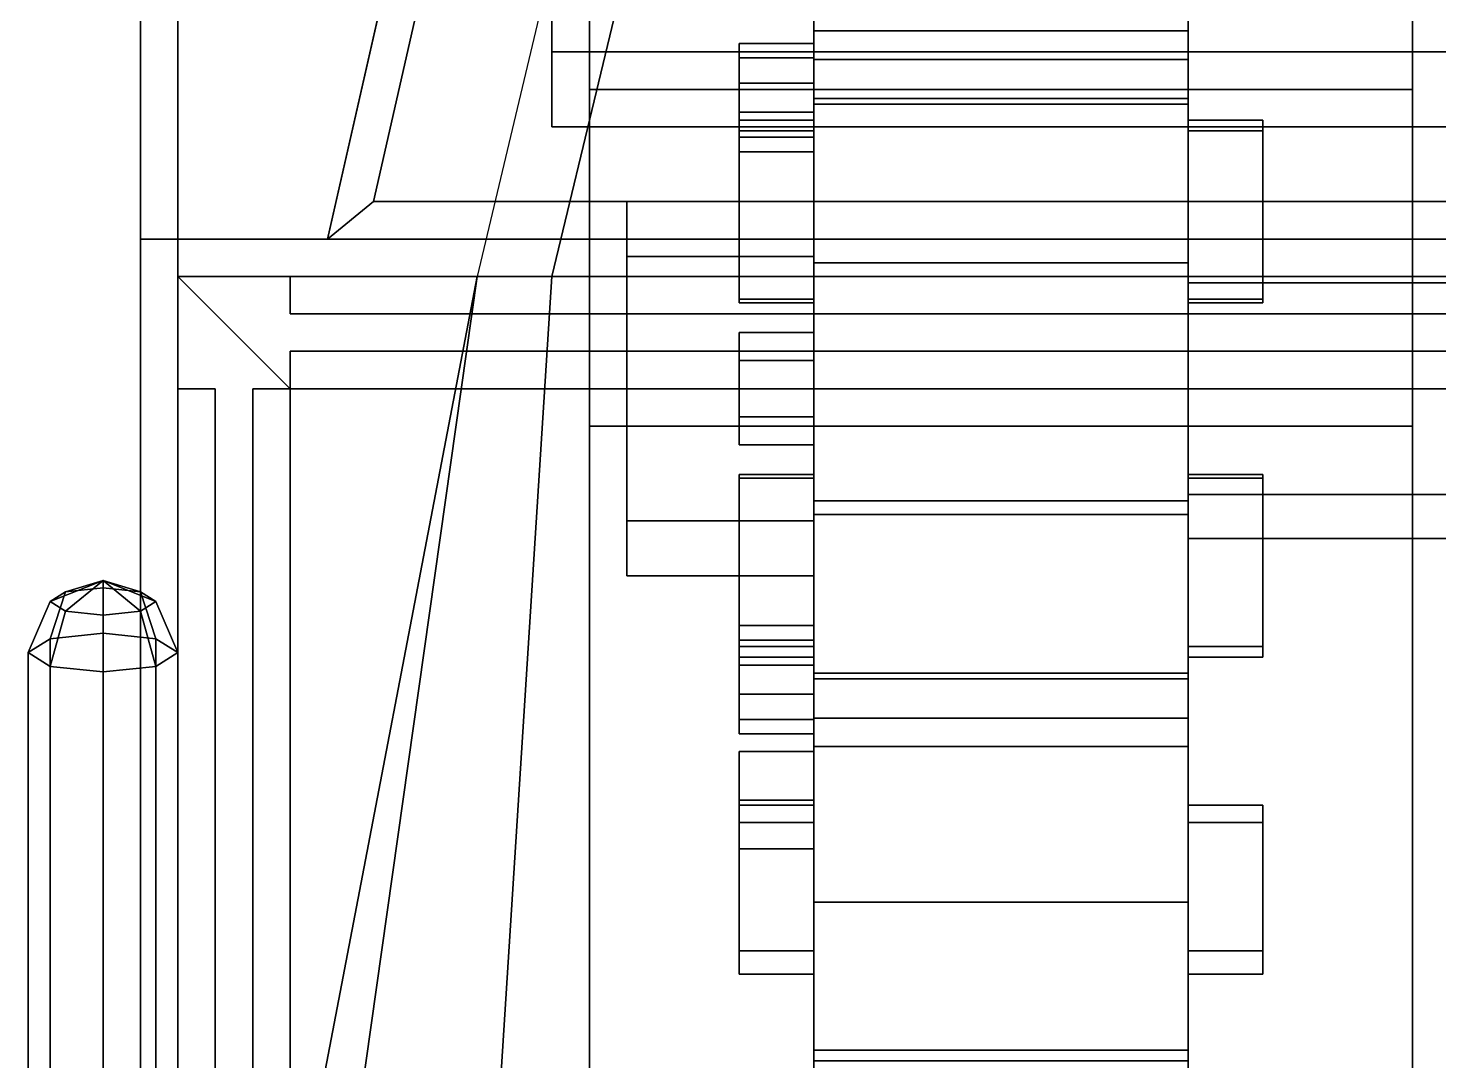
# Model space of a CAD drawing. Header units: millimetres. Extents: x -0.9 to 1, y -2.1 to 9.
# Drawn here: x -0.87 to -0.493, y -0.5796 to -0.3037 of the extents above; entities that cross this region are included whole.
import ezdxf

# ---------------------------------------------------------------- set-up
doc = ezdxf.new("R2010")
doc.units = ezdxf.units.MM
for name, color, linetype in [('cargo_platform', 3, 'Continuous'), ('fenders', 6, 'Continuous'), ('frame', 5, 'Continuous'), ('tent', 4, 'Continuous'), ('tracks', 3, 'Continuous'), ('wheels', 2, 'Continuous')]:
    doc.layers.add(name, color=color, linetype=linetype)

msp = doc.modelspace()

# ---------------------------------------------------------------- linework, layer by layer
for points in [[(-0.74, -0.14, 0.76), (-0.76045, -0.23, 0.79), (-0.79, -0.36, 1.18), (-0.74, -0.14, 1.13)], [(-0.74, -0.14, 1.13), (-0.74, -0.14, 1.13), (-0.79, -0.36, 1.18), (-0.75136, -0.19, 1.18)], [(-0.73, -0.19, 0.8), (-0.73, -0.33, 0.84), (-0.73, -0.24, 0.86), (-0.73, -0.14, 0.8)], [(-0.75136, -0.19, 1.18), (-0.79, -0.36, 1.18), (-0.77773, -0.35, 1.18), (-0.74136, -0.19, 1.18)], [(-0.75045, -0.23, 0.79), (-0.74136, -0.19, 1.18), (-0.77773, -0.35, 1.18), (-0.77773, -0.35, 0.8)], [(-0.76045, -0.23, 0.79), (-0.79, -0.36, 0.8), (-0.79, -0.36, 1.18)], [(-0.75045, -0.23, 0.79), (-0.77773, -0.35, 0.8), (0.77773, -0.35, 0.8), (0.75045, -0.23, 0.79)], [(-0.73, -0.24, 0.86), (-0.73, -0.33, 0.84), (-0.73, -0.33, 1.39), (-0.73, -0.24, 1.37)], [(-0.73, -0.24, 1.37), (-0.73, -0.33, 1.39), (-0.73, -0.31, 1.42), (-0.73, -0.26, 1.42)], [(-0.73, -0.26, 1.42), (-0.73, -0.31, 1.42), (0.73, -0.31, 1.42), (0.73, -0.26, 1.42)], [(-0.73, -0.31, 1.42), (-0.73, -0.33, 1.39), (0.73, -0.33, 1.39), (0.73, -0.31, 1.42)], [(-0.73, -0.33, 1.39), (-0.73, -0.33, 0.84), (0.73, -0.33, 0.84), (0.73, -0.33, 1.39)], [(-0.77773, -0.35, 1.18), (-0.79, -0.36, 1.18), (0.79, -0.36, 1.18), (0.77773, -0.35, 1.18)], [(-0.77773, -0.35, 0.8), (-0.77773, -0.35, 1.18), (0.77773, -0.35, 1.18), (0.77773, -0.35, 0.8)], [(-0.79, -0.36, 0.8), (0.79, -0.36, 0.8), (0.79, -0.36, 1.18), (-0.79, -0.36, 1.18)], [(-0.85, -0.45123, 1.32317), (-0.86414, -0.45689, 1.32165), (-0.86, -0.45948, 1.33131), (-0.85, -0.45123, 1.32317)], [(-0.85, -0.45123, 1.32317), (-0.86, -0.4543, 1.312), (-0.86414, -0.45689, 1.32165), (-0.85, -0.45123, 1.32317)], [(-0.85, -0.45123, 1.32317), (-0.86, -0.45948, 1.33131), (-0.85, -0.46055, 1.33532), (-0.85, -0.45123, 1.32317)], [(-0.85, -0.45123, 1.32317), (-0.85, -0.45323, 1.30799), (-0.86, -0.4543, 1.312), (-0.85, -0.45123, 1.32317)], [(-0.85, -0.45123, 1.32317), (-0.85, -0.46055, 1.33532), (-0.84, -0.45948, 1.33131), (-0.85, -0.45123, 1.32317)], [(-0.85, -0.45123, 1.32317), (-0.84, -0.45948, 1.33131), (-0.83586, -0.45689, 1.32165), (-0.85, -0.45123, 1.32317)], [(-0.85, -0.45123, 1.32317), (-0.83586, -0.45689, 1.32165), (-0.84, -0.4543, 1.312), (-0.85, -0.45123, 1.32317)], [(-0.85, -0.45123, 1.32317), (-0.84, -0.4543, 1.312), (-0.85, -0.45323, 1.30799), (-0.85, -0.45123, 1.32317)], [(-0.86, -0.4543, 1.312), (-0.86414, -0.46689, 1.30433), (-0.87, -0.47055, 1.31799), (-0.86414, -0.45689, 1.32165)], [(-0.85, -0.45323, 1.30799), (-0.85, -0.46537, 1.29868), (-0.86414, -0.46689, 1.30433), (-0.86, -0.4543, 1.312)], [(-0.84, -0.4543, 1.312), (-0.83586, -0.46689, 1.30433), (-0.85, -0.46537, 1.29868), (-0.85, -0.45323, 1.30799)], [(-0.83586, -0.45689, 1.32165), (-0.83, -0.47055, 1.31799), (-0.83586, -0.46689, 1.30433), (-0.84, -0.4543, 1.312)], [(-0.86414, -0.45689, 1.32165), (-0.87, -0.47055, 1.31799), (-0.86414, -0.47421, 1.33165), (-0.86, -0.45948, 1.33131)], [(-0.86, -0.45948, 1.33131), (-0.86414, -0.47421, 1.33165), (-0.85, -0.47572, 1.33731), (-0.85, -0.46055, 1.33532)], [(-0.85, -0.46055, 1.33532), (-0.85, -0.47572, 1.33731), (-0.83586, -0.47421, 1.33165), (-0.84, -0.45948, 1.33131)], [(-0.84, -0.45948, 1.33131), (-0.83586, -0.47421, 1.33165), (-0.83, -0.47055, 1.31799), (-0.83586, -0.45689, 1.32165)], [(-0.87, -0.47055, 1.31799), (-0.86414, -0.46689, 1.30433), (-0.86414, -1.61634, 0.99634), (-0.87, -1.62, 1.01)], [(-0.86414, -0.46689, 1.30433), (-0.85, -0.46537, 1.29868), (-0.85, -1.61482, 0.99068), (-0.86414, -1.61634, 0.99634)], [(-0.85, -0.46537, 1.29868), (-0.83586, -0.46689, 1.30433), (-0.83586, -1.61634, 0.99634), (-0.85, -1.61482, 0.99068)], [(-0.83586, -0.46689, 1.30433), (-0.83, -0.47055, 1.31799), (-0.83, -1.62, 1.01), (-0.83586, -1.61634, 0.99634)], [(-0.86414, -0.47421, 1.33165), (-0.87, -0.47055, 1.31799), (-0.87, -1.62, 1.01), (-0.86414, -1.62366, 1.02366)], [(-0.83, -0.47055, 1.31799), (-0.83586, -0.47421, 1.33165), (-0.83586, -1.62366, 1.02366), (-0.83, -1.62, 1.01)], [(-0.85, -0.47572, 1.33731), (-0.86414, -0.47421, 1.33165), (-0.86414, -1.62366, 1.02366), (-0.85, -1.62518, 1.02932)], [(-0.83586, -0.47421, 1.33165), (-0.85, -0.47572, 1.33731), (-0.85, -1.62518, 1.02932), (-0.83586, -1.62366, 1.02366)]]:
    msp.add_3dface(points)
at = {"layer": 'cargo_platform'}
for points in [[(0.83, -0.37, 1.365), (0.8, -0.37, 1.345), (-0.8, -0.37, 1.345), (-0.83, -0.37, 1.365)], [(-0.8, -0.4, 1.365), (0.8, -0.4, 1.365), (0.83, -0.37, 1.365), (-0.83, -0.37, 1.365)], [(0.8, -0.37, 0.875), (0.83, -0.37, 0.815), (-0.83, -0.37, 0.815), (-0.8, -0.37, 0.875)], [(-0.83, -0.37, 0.815), (-0.83, -1.92, 0.815), (-0.83, -1.89, 0.875), (-0.83, -0.4, 0.875)], [(0.83, -0.37, 0.815), (0.83, -1.92, 0.815), (-0.83, -1.92, 0.815), (-0.83, -0.37, 0.815)], [(-0.8, -0.37, 1.345), (-0.8, -0.37, 0.875), (-0.83, -0.37, 0.815), (-0.83, -0.37, 1.365)], [(-0.83, -0.37, 1.365), (-0.83, -1.92, 1.365), (-0.8, -1.92, 1.365), (-0.8, -0.4, 1.365)], [(-0.83, -0.4, 1.345), (-0.83, -1.89, 1.345), (-0.83, -1.92, 1.365), (-0.83, -0.37, 1.365)], [(-0.83, -0.37, 1.365), (-0.83, -0.37, 0.815), (-0.83, -0.4, 0.875), (-0.83, -0.4, 1.345)], [(0.8, -0.38, 0.875), (0.8, -0.37, 0.875), (-0.8, -0.37, 0.875), (-0.8, -0.38, 0.875)], [(-0.8, -0.38, 1.345), (-0.8, -0.38, 0.875), (-0.8, -0.37, 0.875), (-0.8, -0.37, 1.345)], [(0.8, -0.38, 1.345), (0.8, -0.38, 0.875), (-0.8, -0.38, 0.875), (-0.8, -0.38, 1.345)], [(0.8, -0.4, 0.875), (0.8, -0.39, 0.875), (-0.8, -0.39, 0.875), (-0.8, -0.4, 0.875)], [(-0.8, -0.39, 0.875), (0.8, -0.39, 0.875), (0.8, -0.39, 1.345), (-0.8, -0.39, 1.345)], [(-0.8, -0.4, 1.345), (-0.8, -0.4, 0.875), (-0.8, -0.39, 0.875), (-0.8, -0.39, 1.345)], [(-0.83, -0.9, 0.875), (-0.82, -0.9, 0.875), (-0.82, -0.4, 0.875), (-0.83, -0.4, 0.875)], [(-0.83, -0.4, 1.345), (-0.83, -0.4, 0.875), (-0.82, -0.4, 0.875), (-0.82, -0.4, 1.345)], [(-0.82, -0.4, 0.875), (-0.82, -0.9, 0.875), (-0.82, -0.9, 1.345), (-0.82, -0.4, 1.345)], [(-0.81, -0.9, 0.875), (-0.8, -0.9, 0.875), (-0.8, -0.4, 0.875), (-0.81, -0.4, 0.875)], [(-0.81, -0.4, 1.345), (-0.81, -0.4, 0.875), (-0.8, -0.4, 0.875), (-0.8, -0.4, 1.345)], [(-0.81, -0.9, 1.345), (-0.81, -0.9, 0.875), (-0.81, -0.4, 0.875), (-0.81, -0.4, 1.345)], [(-0.8, -0.4, 1.345), (0.8, -0.4, 1.345), (0.8, -0.4, 1.365), (-0.8, -0.4, 1.365)], [(-0.8, -1.92, 1.365), (-0.8, -1.89, 1.345), (-0.8, -0.4, 1.345), (-0.8, -0.4, 1.365)], [(-0.8, -1.92, 0.875), (0.8, -1.92, 0.875), (0.8, -0.4, 0.875), (-0.8, -0.4, 0.875)]]:
    msp.add_3dface(points, dxfattribs=at)
at = {"layer": 'fenders'}
for points in [[(-0.84, -0.24, 0.78), (-0.84, -0.36, 0.79), (-0.83, -0.36, 0.8), (-0.83, -0.23, 0.79)], [(-0.79, -0.36, 0.8), (-0.76045, -0.23, 0.79), (-0.83, -0.23, 0.79), (-0.83, -0.36, 0.8)], [(-0.84, -0.26, 0.75), (-0.84, -0.36, 0.75), (-0.84, -0.36, 0.79), (-0.84, -0.24, 0.78)], [(-0.84, -0.36, 0.79), (-0.84, -1.76, 0.79), (-0.83, -1.76, 0.8), (-0.83, -0.36, 0.8)], [(-0.84, -0.36, 0.75), (-0.84, -1.76, 0.75), (-0.84, -1.76, 0.79), (-0.84, -0.36, 0.79)], [(-0.83, -0.36, 0.8), (-0.83, -1.76, 0.8), (-0.33, -1.76, 0.8), (-0.33, -0.36, 0.8)]]:
    msp.add_3dface(points, dxfattribs=at)
at = {"layer": 'frame'}
for points in [[(-0.13, -0.37172, 0.37828), (-0.14204, -0.36, 0.35), (-0.56, -0.36, 0.35), (-0.56, -0.37172, 0.37828)], [(-0.14204, -0.36, 0.35), (-0.13, -0.37172, 0.32172), (-0.56, -0.37172, 0.32172), (-0.56, -0.36, 0.35)], [(-0.13343, -0.4, 0.39), (-0.13, -0.37172, 0.37828), (-0.56, -0.37172, 0.37828), (-0.56, -0.4, 0.39)], [(-0.13, -0.37172, 0.32172), (-0.13343, -0.4, 0.31), (-0.56, -0.4, 0.31), (-0.56, -0.37172, 0.32172)], [(-0.13, -0.42828, 0.37828), (-0.13343, -0.4, 0.39), (-0.56, -0.4, 0.39), (-0.56, -0.42828, 0.37828)], [(-0.13343, -0.4, 0.31), (-0.13, -0.42828, 0.32172), (-0.56, -0.42828, 0.32172), (-0.56, -0.4, 0.31)], [(-0.14204, -0.44, 0.35), (-0.13, -0.42828, 0.37828), (-0.56, -0.42828, 0.37828), (-0.56, -0.44, 0.35)], [(-0.13, -0.42828, 0.32172), (-0.14204, -0.44, 0.35), (-0.56, -0.44, 0.35), (-0.56, -0.42828, 0.32172)]]:
    msp.add_3dface(points, dxfattribs=at)
at = {"layer": 'tent'}
for points in [[(-0.53, 0.46, 1.71), (-0.55, 0.47, 1.69), (-0.75, -0.37, 1.85), (-0.73, -0.37, 1.88)], [(0.53, 0.46, 1.71), (-0.53, 0.46, 1.71), (-0.73, -0.37, 1.88), (0.73, -0.37, 1.88)], [(-0.75, -0.37, 1.85), (-0.75, -0.37, 1.85), (-0.84, -0.84, 1.92), (-0.81657, -0.84, 1.97657)], [(-0.75, -0.37, 1.85), (-0.75, -0.37, 1.85), (-0.84, -0.84, 1.82), (-0.84, -0.84, 1.92)], [(-0.73, -0.37, 1.88), (-0.75, -0.37, 1.85), (-0.81657, -0.84, 1.97657), (-0.76, -0.84, 2)], [(0.73, -0.37, 1.88), (-0.73, -0.37, 1.88), (-0.76, -0.84, 2), (0.76, -0.84, 2)]]:
    msp.add_3dface(points, dxfattribs=at)
at = {"layer": 'tracks'}
for points in [[(-0.72, -0.29, 0.6), (-0.72, -0.21, 0.56), (-0.72, -0.24, 0.53), (-0.72, -0.33, 0.58)], [(-0.5, -0.24, 0.53), (-0.5, -0.21, 0.56), (-0.5, -0.29, 0.6), (-0.5, -0.33, 0.58)], [(-0.5, -0.23, 0.13), (-0.5, -0.32, 0.08), (-0.72, -0.32, 0.08), (-0.72, -0.23, 0.13)], [(-0.72, -0.23, 0.13), (-0.72, -0.32, 0.08), (-0.72, -0.33, 0.11), (-0.72, -0.26, 0.15)], [(-0.5, -0.33, 0.11), (-0.5, -0.32, 0.08), (-0.5, -0.23, 0.13), (-0.5, -0.26, 0.15)], [(-0.72, -0.33, 0.58), (-0.72, -0.24, 0.53), (-0.5, -0.24, 0.53), (-0.5, -0.33, 0.58)], [(-0.72, -0.26, 0.15), (-0.72, -0.33, 0.11), (-0.5, -0.33, 0.11), (-0.5, -0.26, 0.15)], [(-0.5, -0.41, 0.63), (-0.5, -0.29, 0.6), (-0.72, -0.29, 0.6), (-0.72, -0.41, 0.63)], [(-0.72, -0.41, 0.63), (-0.72, -0.29, 0.6), (-0.72, -0.33, 0.58), (-0.72, -0.41, 0.6)], [(-0.5, -0.33, 0.58), (-0.5, -0.29, 0.6), (-0.5, -0.41, 0.63), (-0.5, -0.41, 0.6)], [(-0.72, -0.32, 0.08), (-0.72, -0.69, 0.01), (-0.72, -0.71, 0.04), (-0.72, -0.33, 0.11)], [(-0.5, -0.32, 0.08), (-0.5, -0.69, 0.01), (-0.72, -0.69, 0.01), (-0.72, -0.32, 0.08)], [(-0.5, -0.71, 0.04), (-0.5, -0.69, 0.01), (-0.5, -0.32, 0.08), (-0.5, -0.33, 0.11)], [(-0.72, -0.33, 0.11), (-0.72, -0.71, 0.04), (-0.5, -0.71, 0.04), (-0.5, -0.33, 0.11)], [(-0.72, -0.41, 0.6), (-0.72, -0.33, 0.58), (-0.5, -0.33, 0.58), (-0.5, -0.41, 0.6)], [(-0.72, -1.75, 0.59), (-0.72, -0.41, 0.63), (-0.72, -0.41, 0.6), (-0.72, -1.72, 0.55)], [(-0.5, -1.75, 0.59), (-0.5, -0.41, 0.63), (-0.72, -0.41, 0.63), (-0.72, -1.75, 0.59)], [(-0.72, -1.72, 0.55), (-0.72, -0.41, 0.6), (-0.5, -0.41, 0.6), (-0.5, -1.72, 0.55)], [(-0.5, -0.41, 0.6), (-0.5, -0.41, 0.63), (-0.5, -1.75, 0.59), (-0.5, -1.72, 0.55)]]:
    msp.add_3dface(points, dxfattribs=at)
at = {"layer": 'wheels'}
for points in [[(-0.66, -0.17597, 0.32), (-0.66, -0.32243, 0.32), (-0.66, -0.32243, 0.38), (-0.66, -0.17597, 0.38)], [(-0.56, -0.32243, 0.38), (-0.56, -0.17597, 0.38), (-0.66, -0.17597, 0.38), (-0.66, -0.32243, 0.38)], [(-0.56, -0.17597, 0.32), (-0.56, -0.32243, 0.32), (-0.66, -0.32243, 0.32), (-0.66, -0.17597, 0.32)], [(-0.56, -0.17597, 0.38), (-0.56, -0.32243, 0.38), (-0.56, -0.32243, 0.32), (-0.56, -0.17597, 0.32)], [(-0.66, -0.22037, 0.4872), (-0.66, -0.32393, 0.38364), (-0.66, -0.36636, 0.42607), (-0.66, -0.2628, 0.52963)], [(-0.56, -0.22037, 0.4872), (-0.56, -0.32393, 0.38364), (-0.66, -0.32393, 0.38364), (-0.66, -0.22037, 0.4872)], [(-0.66, -0.2628, 0.17037), (-0.66, -0.36636, 0.27393), (-0.66, -0.32393, 0.31636), (-0.66, -0.22037, 0.2128)], [(-0.56, -0.32393, 0.31636), (-0.56, -0.22037, 0.2128), (-0.66, -0.22037, 0.2128), (-0.66, -0.32393, 0.31636)], [(-0.56, -0.22037, 0.2128), (-0.56, -0.32393, 0.31636), (-0.56, -0.36636, 0.27393), (-0.56, -0.2628, 0.17037)], [(-0.56, -0.2628, 0.52963), (-0.56, -0.36636, 0.42607), (-0.56, -0.32393, 0.38364), (-0.56, -0.22037, 0.4872)], [(-0.56, -0.30433, 0.58097), (-0.56, -0.22322, 0.52678), (-0.66, -0.22322, 0.52678), (-0.66, -0.30433, 0.58097)], [(-0.56, -0.22322, 0.17322), (-0.56, -0.30433, 0.11903), (-0.66, -0.30433, 0.11903), (-0.66, -0.22322, 0.17322)], [(-0.66, -0.31198, 0.56249), (-0.66, -0.28869, 0.55872), (-0.66, -0.24976, 0.53271), (-0.66, -0.2628, 0.52963)], [(-0.66, -0.2628, 0.17037), (-0.66, -0.24976, 0.16729), (-0.66, -0.28869, 0.14128), (-0.66, -0.31198, 0.13751)], [(-0.56, -0.2628, 0.52963), (-0.56, -0.24976, 0.53271), (-0.56, -0.28869, 0.55872), (-0.56, -0.31198, 0.56249)], [(-0.56, -0.31198, 0.13751), (-0.56, -0.28869, 0.14128), (-0.56, -0.24976, 0.16729), (-0.56, -0.2628, 0.17037)], [(-0.56, -0.2628, 0.52963), (-0.56, -0.31198, 0.56249), (-0.66, -0.31198, 0.56249), (-0.66, -0.2628, 0.52963)], [(-0.56, -0.36636, 0.42607), (-0.56, -0.2628, 0.52963), (-0.66, -0.2628, 0.52963), (-0.66, -0.36636, 0.42607)], [(-0.56, -0.31198, 0.13751), (-0.56, -0.2628, 0.17037), (-0.66, -0.2628, 0.17037), (-0.66, -0.31198, 0.13751)], [(-0.56, -0.2628, 0.17037), (-0.56, -0.36636, 0.27393), (-0.66, -0.36636, 0.27393), (-0.66, -0.2628, 0.17037)], [(-0.66, -0.31198, 0.56249), (-0.66, -0.30433, 0.58097), (-0.66, -0.28405, 0.56742), (-0.66, -0.28869, 0.55872)], [(-0.66, -0.28869, 0.14128), (-0.66, -0.28405, 0.13258), (-0.66, -0.30433, 0.11903), (-0.66, -0.31198, 0.13751)], [(-0.56, -0.28869, 0.55872), (-0.56, -0.28405, 0.56742), (-0.56, -0.30433, 0.58097), (-0.56, -0.31198, 0.56249)], [(-0.56, -0.31198, 0.13751), (-0.56, -0.30433, 0.11903), (-0.56, -0.28405, 0.13258), (-0.56, -0.28869, 0.14128)], [(-0.56, -0.4, 0.6), (-0.56, -0.30433, 0.58097), (-0.66, -0.30433, 0.58097), (-0.66, -0.4, 0.6)], [(-0.56, -0.30433, 0.11903), (-0.56, -0.4, 0.1), (-0.66, -0.4, 0.1), (-0.66, -0.30433, 0.11903)], [(-0.66, -0.33112, 0.5763), (-0.66, -0.32825, 0.58573), (-0.66, -0.30433, 0.58097), (-0.66, -0.31198, 0.56249)], [(-0.66, -0.31198, 0.13751), (-0.66, -0.30433, 0.11903), (-0.66, -0.32825, 0.11427), (-0.66, -0.33112, 0.1237)], [(-0.56, -0.31198, 0.56249), (-0.56, -0.30433, 0.58097), (-0.56, -0.32825, 0.58573), (-0.56, -0.33112, 0.5763)], [(-0.56, -0.33112, 0.1237), (-0.56, -0.32825, 0.11427), (-0.56, -0.30433, 0.11903), (-0.56, -0.31198, 0.13751)], [(-0.68, -0.31834, 0.44227), (-0.68, -0.30773, 0.43166), (-0.68, -0.31161, 0.41718), (-0.68, -0.33282, 0.43839)], [(-0.66, -0.30773, 0.43166), (-0.66, -0.31161, 0.41718), (-0.68, -0.31161, 0.41718), (-0.68, -0.30773, 0.43166)], [(-0.66, -0.31834, 0.44227), (-0.66, -0.30773, 0.43166), (-0.68, -0.30773, 0.43166), (-0.68, -0.31834, 0.44227)], [(-0.68, -0.30773, 0.26834), (-0.68, -0.31834, 0.25773), (-0.68, -0.33282, 0.26161), (-0.68, -0.31161, 0.28282)], [(-0.66, -0.30773, 0.26834), (-0.66, -0.31834, 0.25773), (-0.68, -0.31834, 0.25773), (-0.68, -0.30773, 0.26834)], [(-0.66, -0.31161, 0.28282), (-0.66, -0.30773, 0.26834), (-0.68, -0.30773, 0.26834), (-0.68, -0.31161, 0.28282)], [(-0.68, -0.33282, 0.43839), (-0.68, -0.31161, 0.41718), (-0.68, -0.3261, 0.41329), (-0.68, -0.33671, 0.4239)], [(-0.66, -0.31161, 0.41718), (-0.66, -0.3261, 0.41329), (-0.68, -0.3261, 0.41329), (-0.68, -0.31161, 0.41718)], [(-0.68, -0.31161, 0.28282), (-0.68, -0.33282, 0.26161), (-0.68, -0.33671, 0.2761), (-0.68, -0.3261, 0.28671)], [(-0.66, -0.3261, 0.28671), (-0.66, -0.31161, 0.28282), (-0.68, -0.31161, 0.28282), (-0.68, -0.3261, 0.28671)], [(-0.56, -0.31198, 0.56249), (-0.56, -0.37, 0.57403), (-0.66, -0.37, 0.57403), (-0.66, -0.31198, 0.56249)], [(-0.56, -0.37, 0.12597), (-0.56, -0.31198, 0.13751), (-0.66, -0.31198, 0.13751), (-0.66, -0.37, 0.12597)], [(-0.66, -0.37, 0.57403), (-0.66, -0.37704, 0.58543), (-0.66, -0.33112, 0.5763), (-0.66, -0.31198, 0.56249)], [(-0.66, -0.31198, 0.13751), (-0.66, -0.33112, 0.1237), (-0.66, -0.37704, 0.11457), (-0.66, -0.37, 0.12597)], [(-0.56, -0.31198, 0.56249), (-0.56, -0.33112, 0.5763), (-0.56, -0.37704, 0.58543), (-0.56, -0.37, 0.57403)], [(-0.56, -0.37, 0.12597), (-0.56, -0.37704, 0.11457), (-0.56, -0.33112, 0.1237), (-0.56, -0.31198, 0.13751)], [(-0.66, -0.33282, 0.43839), (-0.66, -0.31834, 0.44227), (-0.68, -0.31834, 0.44227), (-0.68, -0.33282, 0.43839)], [(-0.66, -0.31834, 0.25773), (-0.66, -0.33282, 0.26161), (-0.68, -0.33282, 0.26161), (-0.68, -0.31834, 0.25773)], [(-0.56, -0.32393, 0.38364), (-0.56, -0.32243, 0.38), (-0.66, -0.32243, 0.38), (-0.66, -0.32393, 0.38364)], [(-0.56, -0.32243, 0.32), (-0.56, -0.32393, 0.31636), (-0.66, -0.32393, 0.31636), (-0.66, -0.32243, 0.32)], [(-0.66, -0.32243, 0.38), (-0.66, -0.32243, 0.32), (-0.66, -0.32243, 0.32), (-0.66, -0.35, 0.35)], [(-0.66, -0.32393, 0.38364), (-0.66, -0.32243, 0.38), (-0.66, -0.35, 0.35), (-0.66, -0.36464, 0.38536)], [(-0.66, -0.32243, 0.32), (-0.66, -0.32393, 0.31636), (-0.66, -0.36464, 0.31464), (-0.66, -0.35, 0.35)], [(-0.66, -0.36636, 0.42607), (-0.66, -0.32393, 0.38364), (-0.66, -0.32393, 0.38364), (-0.66, -0.36464, 0.38536)], [(-0.66, -0.32393, 0.31636), (-0.66, -0.36636, 0.27393), (-0.66, -0.36636, 0.27393), (-0.66, -0.36464, 0.31464)], [(-0.56, -0.32243, 0.38), (-0.56, -0.32393, 0.38364), (-0.56, -0.37172, 0.37828), (-0.56, -0.36, 0.35)], [(-0.56, -0.32393, 0.31636), (-0.56, -0.32243, 0.32), (-0.56, -0.36, 0.35), (-0.56, -0.37172, 0.32172)], [(-0.56, -0.32243, 0.32), (-0.56, -0.32243, 0.38), (-0.56, -0.32243, 0.38), (-0.56, -0.36, 0.35)], [(-0.56, -0.32393, 0.38364), (-0.56, -0.36636, 0.42607), (-0.56, -0.36636, 0.42607), (-0.56, -0.37172, 0.37828)], [(-0.56, -0.36636, 0.27393), (-0.56, -0.32393, 0.31636), (-0.56, -0.32393, 0.31636), (-0.56, -0.37172, 0.32172)], [(-0.66, -0.3261, 0.41329), (-0.66, -0.33671, 0.4239), (-0.68, -0.33671, 0.4239), (-0.68, -0.3261, 0.41329)], [(-0.66, -0.33671, 0.2761), (-0.66, -0.3261, 0.28671), (-0.68, -0.3261, 0.28671), (-0.68, -0.33671, 0.2761)], [(-0.66, -0.37608, 0.59524), (-0.66, -0.32825, 0.58573), (-0.68, -0.32825, 0.58573), (-0.68, -0.37608, 0.59524)], [(-0.66, -0.32825, 0.58573), (-0.66, -0.33112, 0.5763), (-0.68, -0.33112, 0.5763), (-0.68, -0.32825, 0.58573)], [(-0.68, -0.32825, 0.58573), (-0.68, -0.33112, 0.5763), (-0.68, -0.37704, 0.58543), (-0.68, -0.37608, 0.59524)], [(-0.68, -0.37608, 0.10476), (-0.68, -0.37704, 0.11457), (-0.68, -0.33112, 0.1237), (-0.68, -0.32825, 0.11427)], [(-0.66, -0.33112, 0.1237), (-0.66, -0.32825, 0.11427), (-0.68, -0.32825, 0.11427), (-0.68, -0.33112, 0.1237)], [(-0.66, -0.32825, 0.11427), (-0.66, -0.37608, 0.10476), (-0.68, -0.37608, 0.10476), (-0.68, -0.32825, 0.11427)], [(-0.66, -0.33112, 0.5763), (-0.66, -0.37704, 0.58543), (-0.68, -0.37704, 0.58543), (-0.68, -0.33112, 0.5763)], [(-0.66, -0.37704, 0.11457), (-0.66, -0.33112, 0.1237), (-0.68, -0.33112, 0.1237), (-0.68, -0.37704, 0.11457)], [(-0.56, -0.32825, 0.58573), (-0.56, -0.37608, 0.59524), (-0.54, -0.37608, 0.59524), (-0.54, -0.32825, 0.58573)], [(-0.56, -0.33112, 0.5763), (-0.56, -0.32825, 0.58573), (-0.54, -0.32825, 0.58573), (-0.54, -0.33112, 0.5763)], [(-0.56, -0.32825, 0.11427), (-0.56, -0.33112, 0.1237), (-0.54, -0.33112, 0.1237), (-0.54, -0.32825, 0.11427)], [(-0.56, -0.37608, 0.10476), (-0.56, -0.32825, 0.11427), (-0.54, -0.32825, 0.11427), (-0.54, -0.37608, 0.10476)], [(-0.56, -0.37704, 0.58543), (-0.56, -0.33112, 0.5763), (-0.54, -0.33112, 0.5763), (-0.54, -0.37704, 0.58543)], [(-0.56, -0.33112, 0.1237), (-0.56, -0.37704, 0.11457), (-0.54, -0.37704, 0.11457), (-0.54, -0.33112, 0.1237)], [(-0.54, -0.37608, 0.59524), (-0.54, -0.37704, 0.58543), (-0.54, -0.33112, 0.5763), (-0.54, -0.32825, 0.58573)], [(-0.54, -0.32825, 0.11427), (-0.54, -0.33112, 0.1237), (-0.54, -0.37704, 0.11457), (-0.54, -0.37608, 0.10476)], [(-0.66, -0.33671, 0.4239), (-0.66, -0.33282, 0.43839), (-0.68, -0.33282, 0.43839), (-0.68, -0.33671, 0.4239)], [(-0.66, -0.33282, 0.26161), (-0.66, -0.33671, 0.2761), (-0.68, -0.33671, 0.2761), (-0.68, -0.33282, 0.26161)], [(-0.66, -0.36464, 0.38536), (-0.66, -0.35, 0.35), (-0.71, -0.35, 0.35), (-0.71, -0.36464, 0.38536)], [(-0.66, -0.35, 0.35), (-0.66, -0.36464, 0.31464), (-0.71, -0.36464, 0.31464), (-0.71, -0.35, 0.35)], [(-0.71, -0.35, 0.35), (-0.71, -0.36464, 0.31464), (-0.71, -0.4, 0.3), (-0.71, -0.36464, 0.38536)], [(-0.66, -0.4, 0.4), (-0.66, -0.36464, 0.38536), (-0.71, -0.36464, 0.38536), (-0.71, -0.4, 0.4)], [(-0.66, -0.36464, 0.31464), (-0.66, -0.4, 0.3), (-0.71, -0.4, 0.3), (-0.71, -0.36464, 0.31464)], [(-0.71, -0.4, 0.4), (-0.71, -0.36464, 0.38536), (-0.71, -0.45, 0.35), (-0.71, -0.43536, 0.38536)], [(-0.71, -0.36464, 0.38536), (-0.71, -0.4, 0.3), (-0.71, -0.43536, 0.31464), (-0.71, -0.45, 0.35)], [(-0.66, -0.37, 0.42757), (-0.66, -0.36636, 0.42607), (-0.66, -0.36464, 0.38536), (-0.66, -0.4, 0.4)], [(-0.66, -0.36636, 0.27393), (-0.66, -0.37, 0.27243), (-0.66, -0.4, 0.3), (-0.66, -0.36464, 0.31464)], [(-0.56, -0.37, 0.42757), (-0.56, -0.36636, 0.42607), (-0.66, -0.36636, 0.42607), (-0.66, -0.37, 0.42757)], [(-0.56, -0.36636, 0.27393), (-0.56, -0.37, 0.27243), (-0.66, -0.37, 0.27243), (-0.66, -0.36636, 0.27393)], [(-0.56, -0.36636, 0.42607), (-0.56, -0.37, 0.42757), (-0.56, -0.4, 0.39), (-0.56, -0.37172, 0.37828)], [(-0.56, -0.37, 0.27243), (-0.56, -0.36636, 0.27393), (-0.56, -0.37172, 0.32172), (-0.56, -0.4, 0.31)], [(-0.56, -0.37, 0.57403), (-0.56, -0.37, 0.42757), (-0.66, -0.37, 0.42757), (-0.66, -0.37, 0.57403)], [(-0.66, -0.37, 0.57403), (-0.66, -0.37, 0.42757), (-0.66, -0.43, 0.42757), (-0.66, -0.43, 0.57403)], [(-0.66, -0.43, 0.12597), (-0.66, -0.43, 0.27243), (-0.66, -0.37, 0.27243), (-0.66, -0.37, 0.12597)], [(-0.56, -0.37, 0.27243), (-0.56, -0.37, 0.12597), (-0.66, -0.37, 0.12597), (-0.66, -0.37, 0.27243)], [(-0.66, -0.37, 0.27243), (-0.66, -0.43, 0.27243), (-0.66, -0.43, 0.27243), (-0.66, -0.4, 0.3)], [(-0.66, -0.43, 0.42757), (-0.66, -0.37, 0.42757), (-0.66, -0.37, 0.42757), (-0.66, -0.4, 0.4)], [(-0.66, -0.43, 0.57403), (-0.66, -0.42296, 0.58543), (-0.66, -0.37704, 0.58543), (-0.66, -0.37, 0.57403)], [(-0.66, -0.37, 0.12597), (-0.66, -0.37704, 0.11457), (-0.66, -0.42296, 0.11457), (-0.66, -0.43, 0.12597)], [(-0.56, -0.43, 0.57403), (-0.56, -0.43, 0.42757), (-0.56, -0.37, 0.42757), (-0.56, -0.37, 0.57403)], [(-0.56, -0.37, 0.57403), (-0.56, -0.37704, 0.58543), (-0.56, -0.42296, 0.58543), (-0.56, -0.43, 0.57403)], [(-0.56, -0.37, 0.12597), (-0.56, -0.37, 0.27243), (-0.56, -0.43, 0.27243), (-0.56, -0.43, 0.12597)], [(-0.56, -0.43, 0.27243), (-0.56, -0.37, 0.27243), (-0.56, -0.37, 0.27243), (-0.56, -0.4, 0.31)], [(-0.56, -0.37, 0.42757), (-0.56, -0.43, 0.42757), (-0.56, -0.43, 0.42757), (-0.56, -0.4, 0.39)], [(-0.56, -0.43, 0.12597), (-0.56, -0.42296, 0.11457), (-0.56, -0.37704, 0.11457), (-0.56, -0.37, 0.12597)], [(-0.66, -0.37704, 0.58543), (-0.66, -0.37608, 0.59524), (-0.68, -0.37608, 0.59524), (-0.68, -0.37704, 0.58543)], [(-0.66, -0.37608, 0.10476), (-0.66, -0.37704, 0.11457), (-0.68, -0.37704, 0.11457), (-0.68, -0.37608, 0.10476)], [(-0.66, -0.42296, 0.58543), (-0.66, -0.42392, 0.59524), (-0.66, -0.37608, 0.59524), (-0.66, -0.37704, 0.58543)], [(-0.66, -0.42392, 0.59524), (-0.66, -0.4, 0.6), (-0.66, -0.4, 0.6), (-0.66, -0.37608, 0.59524)], [(-0.66, -0.37704, 0.11457), (-0.66, -0.37608, 0.10476), (-0.66, -0.42392, 0.10476), (-0.66, -0.42296, 0.11457)], [(-0.66, -0.37608, 0.10476), (-0.66, -0.4, 0.1), (-0.66, -0.4, 0.1), (-0.66, -0.42392, 0.10476)], [(-0.56, -0.37608, 0.59524), (-0.56, -0.4, 0.6), (-0.56, -0.4, 0.6), (-0.56, -0.42392, 0.59524)], [(-0.56, -0.37704, 0.58543), (-0.56, -0.37608, 0.59524), (-0.56, -0.42392, 0.59524), (-0.56, -0.42296, 0.58543)], [(-0.56, -0.37608, 0.59524), (-0.56, -0.37704, 0.58543), (-0.54, -0.37704, 0.58543), (-0.54, -0.37608, 0.59524)], [(-0.56, -0.42392, 0.10476), (-0.56, -0.4, 0.1), (-0.56, -0.4, 0.1), (-0.56, -0.37608, 0.10476)], [(-0.56, -0.42296, 0.11457), (-0.56, -0.42392, 0.10476), (-0.56, -0.37608, 0.10476), (-0.56, -0.37704, 0.11457)], [(-0.56, -0.37704, 0.11457), (-0.56, -0.37608, 0.10476), (-0.54, -0.37608, 0.10476), (-0.54, -0.37704, 0.11457)], [(-0.66, -0.3925, 0.47299), (-0.66, -0.385, 0.46), (-0.68, -0.385, 0.46), (-0.68, -0.3925, 0.47299)], [(-0.66, -0.385, 0.46), (-0.66, -0.3925, 0.44701), (-0.68, -0.3925, 0.44701), (-0.68, -0.385, 0.46)], [(-0.68, -0.4075, 0.47299), (-0.68, -0.3925, 0.47299), (-0.68, -0.385, 0.46), (-0.68, -0.415, 0.46)], [(-0.68, -0.415, 0.46), (-0.68, -0.385, 0.46), (-0.68, -0.3925, 0.44701), (-0.68, -0.4075, 0.44701)], [(-0.68, -0.385, 0.24), (-0.68, -0.415, 0.24), (-0.68, -0.4075, 0.25299), (-0.68, -0.3925, 0.25299)], [(-0.68, -0.3925, 0.22701), (-0.68, -0.4075, 0.22701), (-0.68, -0.415, 0.24), (-0.68, -0.385, 0.24)], [(-0.66, -0.3925, 0.25299), (-0.66, -0.385, 0.24), (-0.68, -0.385, 0.24), (-0.68, -0.3925, 0.25299)], [(-0.66, -0.385, 0.24), (-0.66, -0.3925, 0.22701), (-0.68, -0.3925, 0.22701), (-0.68, -0.385, 0.24)], [(-0.66, -0.4075, 0.47299), (-0.66, -0.3925, 0.47299), (-0.68, -0.3925, 0.47299), (-0.68, -0.4075, 0.47299)], [(-0.66, -0.3925, 0.44701), (-0.66, -0.4075, 0.44701), (-0.68, -0.4075, 0.44701), (-0.68, -0.3925, 0.44701)], [(-0.66, -0.4075, 0.25299), (-0.66, -0.3925, 0.25299), (-0.68, -0.3925, 0.25299), (-0.68, -0.4075, 0.25299)], [(-0.66, -0.3925, 0.22701), (-0.66, -0.4075, 0.22701), (-0.68, -0.4075, 0.22701), (-0.68, -0.3925, 0.22701)], [(-0.66, -0.43536, 0.38536), (-0.66, -0.4, 0.4), (-0.71, -0.4, 0.4), (-0.71, -0.43536, 0.38536)], [(-0.66, -0.4, 0.3), (-0.66, -0.43536, 0.31464), (-0.71, -0.43536, 0.31464), (-0.71, -0.4, 0.3)], [(-0.66, -0.43, 0.27243), (-0.66, -0.43364, 0.27393), (-0.66, -0.43536, 0.31464), (-0.66, -0.4, 0.3)], [(-0.66, -0.43364, 0.42607), (-0.66, -0.43, 0.42757), (-0.66, -0.4, 0.4), (-0.66, -0.43536, 0.38536)], [(-0.56, -0.49567, 0.58097), (-0.56, -0.4, 0.6), (-0.66, -0.4, 0.6), (-0.66, -0.49567, 0.58097)], [(-0.56, -0.4, 0.1), (-0.56, -0.49567, 0.11903), (-0.66, -0.49567, 0.11903), (-0.66, -0.4, 0.1)], [(-0.56, -0.43364, 0.27393), (-0.56, -0.43, 0.27243), (-0.56, -0.4, 0.31), (-0.56, -0.42828, 0.32172)], [(-0.56, -0.43, 0.42757), (-0.56, -0.43364, 0.42607), (-0.56, -0.42828, 0.37828), (-0.56, -0.4, 0.39)], [(-0.66, -0.415, 0.46), (-0.66, -0.4075, 0.47299), (-0.68, -0.4075, 0.47299), (-0.68, -0.415, 0.46)], [(-0.66, -0.4075, 0.44701), (-0.66, -0.415, 0.46), (-0.68, -0.415, 0.46), (-0.68, -0.4075, 0.44701)], [(-0.66, -0.415, 0.24), (-0.66, -0.4075, 0.25299), (-0.68, -0.4075, 0.25299), (-0.68, -0.415, 0.24)], [(-0.66, -0.4075, 0.22701), (-0.66, -0.415, 0.24), (-0.68, -0.415, 0.24), (-0.68, -0.4075, 0.22701)], [(-0.68, -0.47175, 0.11427), (-0.68, -0.46888, 0.1237), (-0.68, -0.42296, 0.11457), (-0.68, -0.42392, 0.10476)], [(-0.66, -0.42296, 0.11457), (-0.66, -0.42392, 0.10476), (-0.68, -0.42392, 0.10476), (-0.68, -0.42296, 0.11457)], [(-0.66, -0.46888, 0.1237), (-0.66, -0.42296, 0.11457), (-0.68, -0.42296, 0.11457), (-0.68, -0.46888, 0.1237)], [(-0.68, -0.42392, 0.59524), (-0.68, -0.42296, 0.58543), (-0.68, -0.46888, 0.5763), (-0.68, -0.47175, 0.58573)], [(-0.66, -0.42392, 0.59524), (-0.66, -0.42296, 0.58543), (-0.68, -0.42296, 0.58543), (-0.68, -0.42392, 0.59524)], [(-0.66, -0.42296, 0.58543), (-0.66, -0.46888, 0.5763), (-0.68, -0.46888, 0.5763), (-0.68, -0.42296, 0.58543)], [(-0.66, -0.42392, 0.10476), (-0.66, -0.47175, 0.11427), (-0.68, -0.47175, 0.11427), (-0.68, -0.42392, 0.10476)], [(-0.66, -0.47175, 0.58573), (-0.66, -0.42392, 0.59524), (-0.68, -0.42392, 0.59524), (-0.68, -0.47175, 0.58573)], [(-0.66, -0.48802, 0.56249), (-0.66, -0.46888, 0.5763), (-0.66, -0.42296, 0.58543), (-0.66, -0.43, 0.57403)], [(-0.66, -0.43, 0.12597), (-0.66, -0.42296, 0.11457), (-0.66, -0.46888, 0.1237), (-0.66, -0.48802, 0.13751)], [(-0.56, -0.43, 0.57403), (-0.56, -0.42296, 0.58543), (-0.56, -0.46888, 0.5763), (-0.56, -0.48802, 0.56249)], [(-0.56, -0.46888, 0.5763), (-0.56, -0.42296, 0.58543), (-0.54, -0.42296, 0.58543), (-0.54, -0.46888, 0.5763)], [(-0.56, -0.42296, 0.58543), (-0.56, -0.42392, 0.59524), (-0.54, -0.42392, 0.59524), (-0.54, -0.42296, 0.58543)], [(-0.56, -0.48802, 0.13751), (-0.56, -0.46888, 0.1237), (-0.56, -0.42296, 0.11457), (-0.56, -0.43, 0.12597)], [(-0.56, -0.42296, 0.11457), (-0.56, -0.46888, 0.1237), (-0.54, -0.46888, 0.1237), (-0.54, -0.42296, 0.11457)], [(-0.56, -0.42392, 0.10476), (-0.56, -0.42296, 0.11457), (-0.54, -0.42296, 0.11457), (-0.54, -0.42392, 0.10476)], [(-0.56, -0.42392, 0.59524), (-0.56, -0.47175, 0.58573), (-0.54, -0.47175, 0.58573), (-0.54, -0.42392, 0.59524)], [(-0.56, -0.47175, 0.11427), (-0.56, -0.42392, 0.10476), (-0.54, -0.42392, 0.10476), (-0.54, -0.47175, 0.11427)], [(-0.54, -0.47175, 0.58573), (-0.54, -0.46888, 0.5763), (-0.54, -0.42296, 0.58543), (-0.54, -0.42392, 0.59524)], [(-0.54, -0.42392, 0.10476), (-0.54, -0.42296, 0.11457), (-0.54, -0.46888, 0.1237), (-0.54, -0.47175, 0.11427)], [(-0.56, -0.47757, 0.32), (-0.56, -0.47607, 0.31636), (-0.56, -0.42828, 0.32172), (-0.56, -0.44, 0.35)], [(-0.56, -0.47607, 0.31636), (-0.56, -0.43364, 0.27393), (-0.56, -0.43364, 0.27393), (-0.56, -0.42828, 0.32172)], [(-0.56, -0.47607, 0.38364), (-0.56, -0.47757, 0.38), (-0.56, -0.44, 0.35), (-0.56, -0.42828, 0.37828)], [(-0.56, -0.43364, 0.42607), (-0.56, -0.47607, 0.38364), (-0.56, -0.47607, 0.38364), (-0.56, -0.42828, 0.37828)], [(-0.56, -0.43, 0.42757), (-0.56, -0.43, 0.57403), (-0.66, -0.43, 0.57403), (-0.66, -0.43, 0.42757)], [(-0.56, -0.48802, 0.13751), (-0.56, -0.43, 0.12597), (-0.66, -0.43, 0.12597), (-0.66, -0.48802, 0.13751)], [(-0.56, -0.43, 0.12597), (-0.56, -0.43, 0.27243), (-0.66, -0.43, 0.27243), (-0.66, -0.43, 0.12597)], [(-0.56, -0.43, 0.27243), (-0.56, -0.43364, 0.27393), (-0.66, -0.43364, 0.27393), (-0.66, -0.43, 0.27243)], [(-0.56, -0.43, 0.57403), (-0.56, -0.48802, 0.56249), (-0.66, -0.48802, 0.56249), (-0.66, -0.43, 0.57403)], [(-0.56, -0.43364, 0.42607), (-0.56, -0.43, 0.42757), (-0.66, -0.43, 0.42757), (-0.66, -0.43364, 0.42607)], [(-0.66, -0.45, 0.35), (-0.66, -0.43536, 0.38536), (-0.71, -0.43536, 0.38536), (-0.71, -0.45, 0.35)], [(-0.66, -0.43536, 0.31464), (-0.66, -0.45, 0.35), (-0.71, -0.45, 0.35), (-0.71, -0.43536, 0.31464)], [(-0.66, -0.57963, 0.2128), (-0.66, -0.47607, 0.31636), (-0.66, -0.43364, 0.27393), (-0.66, -0.5372, 0.17037)], [(-0.56, -0.43364, 0.27393), (-0.56, -0.5372, 0.17037), (-0.66, -0.5372, 0.17037), (-0.66, -0.43364, 0.27393)], [(-0.66, -0.5372, 0.52963), (-0.66, -0.43364, 0.42607), (-0.66, -0.47607, 0.38364), (-0.66, -0.57963, 0.4872)], [(-0.56, -0.5372, 0.52963), (-0.56, -0.43364, 0.42607), (-0.66, -0.43364, 0.42607), (-0.66, -0.5372, 0.52963)], [(-0.66, -0.43364, 0.27393), (-0.66, -0.47607, 0.31636), (-0.66, -0.47607, 0.31636), (-0.66, -0.43536, 0.31464)], [(-0.66, -0.47607, 0.38364), (-0.66, -0.43364, 0.42607), (-0.66, -0.43364, 0.42607), (-0.66, -0.43536, 0.38536)], [(-0.66, -0.47607, 0.31636), (-0.66, -0.47757, 0.32), (-0.66, -0.45, 0.35), (-0.66, -0.43536, 0.31464)], [(-0.66, -0.47757, 0.38), (-0.66, -0.47607, 0.38364), (-0.66, -0.43536, 0.38536), (-0.66, -0.45, 0.35)], [(-0.56, -0.5372, 0.17037), (-0.56, -0.43364, 0.27393), (-0.56, -0.47607, 0.31636), (-0.56, -0.57963, 0.2128)], [(-0.56, -0.57963, 0.4872), (-0.56, -0.47607, 0.38364), (-0.56, -0.43364, 0.42607), (-0.56, -0.5372, 0.52963)], [(-0.56, -0.47757, 0.38), (-0.56, -0.47757, 0.32), (-0.56, -0.47757, 0.32), (-0.56, -0.44, 0.35)], [(-0.66, -0.47757, 0.32), (-0.66, -0.47757, 0.38), (-0.66, -0.47757, 0.38), (-0.66, -0.45, 0.35)], [(-0.68, -0.46718, 0.26161), (-0.68, -0.48839, 0.28282), (-0.68, -0.4739, 0.28671), (-0.68, -0.46329, 0.2761)], [(-0.66, -0.46329, 0.2761), (-0.66, -0.46718, 0.26161), (-0.68, -0.46718, 0.26161), (-0.68, -0.46329, 0.2761)], [(-0.66, -0.4739, 0.28671), (-0.66, -0.46329, 0.2761), (-0.68, -0.46329, 0.2761), (-0.68, -0.4739, 0.28671)], [(-0.68, -0.48839, 0.41718), (-0.68, -0.46718, 0.43839), (-0.68, -0.46329, 0.4239), (-0.68, -0.4739, 0.41329)], [(-0.66, -0.46329, 0.4239), (-0.66, -0.4739, 0.41329), (-0.68, -0.4739, 0.41329), (-0.68, -0.46329, 0.4239)], [(-0.66, -0.46718, 0.43839), (-0.66, -0.46329, 0.4239), (-0.68, -0.46329, 0.4239), (-0.68, -0.46718, 0.43839)], [(-0.68, -0.48166, 0.25773), (-0.68, -0.49227, 0.26834), (-0.68, -0.48839, 0.28282), (-0.68, -0.46718, 0.26161)], [(-0.66, -0.46718, 0.26161), (-0.66, -0.48166, 0.25773), (-0.68, -0.48166, 0.25773), (-0.68, -0.46718, 0.26161)], [(-0.68, -0.49227, 0.43166), (-0.68, -0.48166, 0.44227), (-0.68, -0.46718, 0.43839), (-0.68, -0.48839, 0.41718)], [(-0.66, -0.48166, 0.44227), (-0.66, -0.46718, 0.43839), (-0.68, -0.46718, 0.43839), (-0.68, -0.48166, 0.44227)], [(-0.66, -0.47175, 0.11427), (-0.66, -0.46888, 0.1237), (-0.68, -0.46888, 0.1237), (-0.68, -0.47175, 0.11427)], [(-0.66, -0.46888, 0.5763), (-0.66, -0.47175, 0.58573), (-0.68, -0.47175, 0.58573), (-0.68, -0.46888, 0.5763)], [(-0.66, -0.48802, 0.56249), (-0.66, -0.49567, 0.58097), (-0.66, -0.47175, 0.58573), (-0.66, -0.46888, 0.5763)], [(-0.66, -0.46888, 0.1237), (-0.66, -0.47175, 0.11427), (-0.66, -0.49567, 0.11903), (-0.66, -0.48802, 0.13751)], [(-0.56, -0.46888, 0.5763), (-0.56, -0.47175, 0.58573), (-0.56, -0.49567, 0.58097), (-0.56, -0.48802, 0.56249)], [(-0.56, -0.47175, 0.58573), (-0.56, -0.46888, 0.5763), (-0.54, -0.46888, 0.5763), (-0.54, -0.47175, 0.58573)], [(-0.56, -0.48802, 0.13751), (-0.56, -0.49567, 0.11903), (-0.56, -0.47175, 0.11427), (-0.56, -0.46888, 0.1237)], [(-0.56, -0.46888, 0.1237), (-0.56, -0.47175, 0.11427), (-0.54, -0.47175, 0.11427), (-0.54, -0.46888, 0.1237)], [(-0.66, -0.48839, 0.28282), (-0.66, -0.4739, 0.28671), (-0.68, -0.4739, 0.28671), (-0.68, -0.48839, 0.28282)], [(-0.66, -0.4739, 0.41329), (-0.66, -0.48839, 0.41718), (-0.68, -0.48839, 0.41718), (-0.68, -0.4739, 0.41329)], [(-0.56, -0.57963, 0.2128), (-0.56, -0.47607, 0.31636), (-0.66, -0.47607, 0.31636), (-0.66, -0.57963, 0.2128)], [(-0.56, -0.47607, 0.31636), (-0.56, -0.47757, 0.32), (-0.66, -0.47757, 0.32), (-0.66, -0.47607, 0.31636)], [(-0.56, -0.47757, 0.38), (-0.56, -0.47607, 0.38364), (-0.66, -0.47607, 0.38364), (-0.66, -0.47757, 0.38)], [(-0.56, -0.47607, 0.38364), (-0.56, -0.57963, 0.4872), (-0.66, -0.57963, 0.4872), (-0.66, -0.47607, 0.38364)], [(-0.66, -0.62403, 0.38), (-0.66, -0.47757, 0.38), (-0.66, -0.47757, 0.32), (-0.66, -0.62403, 0.32)], [(-0.56, -0.47757, 0.32), (-0.56, -0.62403, 0.32), (-0.66, -0.62403, 0.32), (-0.66, -0.47757, 0.32)], [(-0.56, -0.62403, 0.38), (-0.56, -0.47757, 0.38), (-0.66, -0.47757, 0.38), (-0.66, -0.62403, 0.38)], [(-0.56, -0.62403, 0.32), (-0.56, -0.47757, 0.32), (-0.56, -0.47757, 0.38), (-0.56, -0.62403, 0.38)], [(-0.66, -0.48166, 0.25773), (-0.66, -0.49227, 0.26834), (-0.68, -0.49227, 0.26834), (-0.68, -0.48166, 0.25773)], [(-0.66, -0.49227, 0.43166), (-0.66, -0.48166, 0.44227), (-0.68, -0.48166, 0.44227), (-0.68, -0.49227, 0.43166)], [(-0.66, -0.49227, 0.26834), (-0.66, -0.48839, 0.28282), (-0.68, -0.48839, 0.28282), (-0.68, -0.49227, 0.26834)], [(-0.66, -0.48839, 0.41718), (-0.66, -0.49227, 0.43166), (-0.68, -0.49227, 0.43166), (-0.68, -0.48839, 0.41718)], [(-0.56, -0.5372, 0.17037), (-0.56, -0.48802, 0.13751), (-0.66, -0.48802, 0.13751), (-0.66, -0.5372, 0.17037)], [(-0.56, -0.48802, 0.56249), (-0.56, -0.5372, 0.52963), (-0.66, -0.5372, 0.52963), (-0.66, -0.48802, 0.56249)], [(-0.66, -0.48802, 0.13751), (-0.66, -0.51131, 0.14128), (-0.66, -0.55024, 0.16729), (-0.66, -0.5372, 0.17037)], [(-0.66, -0.48802, 0.13751), (-0.66, -0.49567, 0.11903), (-0.66, -0.51595, 0.13258), (-0.66, -0.51131, 0.14128)], [(-0.66, -0.51131, 0.55872), (-0.66, -0.51595, 0.56742), (-0.66, -0.49567, 0.58097), (-0.66, -0.48802, 0.56249)], [(-0.66, -0.5372, 0.52963), (-0.66, -0.55024, 0.53271), (-0.66, -0.51131, 0.55872), (-0.66, -0.48802, 0.56249)], [(-0.56, -0.48802, 0.56249), (-0.56, -0.49567, 0.58097), (-0.56, -0.51595, 0.56742), (-0.56, -0.51131, 0.55872)], [(-0.56, -0.48802, 0.56249), (-0.56, -0.51131, 0.55872), (-0.56, -0.55024, 0.53271), (-0.56, -0.5372, 0.52963)], [(-0.56, -0.5372, 0.17037), (-0.56, -0.55024, 0.16729), (-0.56, -0.51131, 0.14128), (-0.56, -0.48802, 0.13751)], [(-0.56, -0.51131, 0.14128), (-0.56, -0.51595, 0.13258), (-0.56, -0.49567, 0.11903), (-0.56, -0.48802, 0.13751)], [(-0.68, -0.51, 0.335), (-0.68, -0.51, 0.365), (-0.68, -0.49701, 0.3575), (-0.68, -0.49701, 0.3425)], [(-0.66, -0.49701, 0.3425), (-0.66, -0.51, 0.335), (-0.68, -0.51, 0.335), (-0.68, -0.49701, 0.3425)], [(-0.66, -0.49701, 0.3575), (-0.66, -0.49701, 0.3425), (-0.68, -0.49701, 0.3425), (-0.68, -0.49701, 0.3575)], [(-0.66, -0.51, 0.365), (-0.66, -0.49701, 0.3575), (-0.68, -0.49701, 0.3575), (-0.68, -0.51, 0.365)], [(-0.56, -0.57678, 0.52678), (-0.56, -0.49567, 0.58097), (-0.66, -0.49567, 0.58097), (-0.66, -0.57678, 0.52678)], [(-0.56, -0.49567, 0.11903), (-0.56, -0.57678, 0.17322), (-0.66, -0.57678, 0.17322), (-0.66, -0.49567, 0.11903)], [(-0.68, -0.52299, 0.3425), (-0.68, -0.52299, 0.3575), (-0.68, -0.51, 0.365), (-0.68, -0.51, 0.335)], [(-0.66, -0.52299, 0.3575), (-0.66, -0.51, 0.365), (-0.68, -0.51, 0.365), (-0.68, -0.52299, 0.3575)], [(-0.66, -0.51, 0.335), (-0.66, -0.52299, 0.3425), (-0.68, -0.52299, 0.3425), (-0.68, -0.51, 0.335)], [(-0.68, -0.5565, 0.15968), (-0.68, -0.55024, 0.16729), (-0.68, -0.51131, 0.14128), (-0.68, -0.51595, 0.13258)], [(-0.66, -0.51131, 0.14128), (-0.66, -0.51595, 0.13258), (-0.68, -0.51595, 0.13258), (-0.68, -0.51131, 0.14128)], [(-0.66, -0.55024, 0.16729), (-0.66, -0.51131, 0.14128), (-0.68, -0.51131, 0.14128), (-0.68, -0.55024, 0.16729)], [(-0.68, -0.51595, 0.56742), (-0.68, -0.51131, 0.55872), (-0.68, -0.55024, 0.53271), (-0.68, -0.5565, 0.54032)], [(-0.66, -0.51595, 0.56742), (-0.66, -0.51131, 0.55872), (-0.68, -0.51131, 0.55872), (-0.68, -0.51595, 0.56742)], [(-0.66, -0.51131, 0.55872), (-0.66, -0.55024, 0.53271), (-0.68, -0.55024, 0.53271), (-0.68, -0.51131, 0.55872)], [(-0.56, -0.51131, 0.55872), (-0.56, -0.51595, 0.56742), (-0.54, -0.51595, 0.56742), (-0.54, -0.51131, 0.55872)], [(-0.56, -0.55024, 0.53271), (-0.56, -0.51131, 0.55872), (-0.54, -0.51131, 0.55872), (-0.54, -0.55024, 0.53271)], [(-0.56, -0.51131, 0.14128), (-0.56, -0.55024, 0.16729), (-0.54, -0.55024, 0.16729), (-0.54, -0.51131, 0.14128)], [(-0.56, -0.51595, 0.13258), (-0.56, -0.51131, 0.14128), (-0.54, -0.51131, 0.14128), (-0.54, -0.51595, 0.13258)], [(-0.54, -0.5565, 0.54032), (-0.54, -0.55024, 0.53271), (-0.54, -0.51131, 0.55872), (-0.54, -0.51595, 0.56742)], [(-0.54, -0.51595, 0.13258), (-0.54, -0.51131, 0.14128), (-0.54, -0.55024, 0.16729), (-0.54, -0.5565, 0.15968)], [(-0.66, -0.51595, 0.13258), (-0.66, -0.5565, 0.15968), (-0.68, -0.5565, 0.15968), (-0.68, -0.51595, 0.13258)], [(-0.66, -0.5565, 0.54032), (-0.66, -0.51595, 0.56742), (-0.68, -0.51595, 0.56742), (-0.68, -0.5565, 0.54032)], [(-0.56, -0.51595, 0.56742), (-0.56, -0.5565, 0.54032), (-0.54, -0.5565, 0.54032), (-0.54, -0.51595, 0.56742)], [(-0.56, -0.5565, 0.15968), (-0.56, -0.51595, 0.13258), (-0.54, -0.51595, 0.13258), (-0.54, -0.5565, 0.15968)], [(-0.66, -0.52299, 0.3425), (-0.66, -0.52299, 0.3575), (-0.68, -0.52299, 0.3575), (-0.68, -0.52299, 0.3425)], [(-0.66, -0.5372, 0.17037), (-0.66, -0.55024, 0.16729), (-0.66, -0.58271, 0.19976), (-0.66, -0.57963, 0.2128)], [(-0.66, -0.57963, 0.4872), (-0.66, -0.58271, 0.50024), (-0.66, -0.55024, 0.53271), (-0.66, -0.5372, 0.52963)], [(-0.56, -0.57963, 0.2128), (-0.56, -0.58271, 0.19976), (-0.56, -0.55024, 0.16729), (-0.56, -0.5372, 0.17037)], [(-0.56, -0.5372, 0.52963), (-0.56, -0.55024, 0.53271), (-0.56, -0.58271, 0.50024), (-0.56, -0.57963, 0.4872)], [(-0.66, -0.5565, 0.15968), (-0.66, -0.55024, 0.16729), (-0.68, -0.55024, 0.16729), (-0.68, -0.5565, 0.15968)], [(-0.66, -0.55024, 0.53271), (-0.66, -0.5565, 0.54032), (-0.68, -0.5565, 0.54032), (-0.68, -0.55024, 0.53271)], [(-0.66, -0.55024, 0.16729), (-0.66, -0.5565, 0.15968), (-0.66, -0.59032, 0.1935), (-0.66, -0.58271, 0.19976)], [(-0.66, -0.58271, 0.50024), (-0.66, -0.59032, 0.5065), (-0.66, -0.5565, 0.54032), (-0.66, -0.55024, 0.53271)], [(-0.56, -0.58271, 0.19976), (-0.56, -0.59032, 0.1935), (-0.56, -0.5565, 0.15968), (-0.56, -0.55024, 0.16729)], [(-0.56, -0.55024, 0.53271), (-0.56, -0.5565, 0.54032), (-0.56, -0.59032, 0.5065), (-0.56, -0.58271, 0.50024)], [(-0.56, -0.5565, 0.54032), (-0.56, -0.55024, 0.53271), (-0.54, -0.55024, 0.53271), (-0.54, -0.5565, 0.54032)], [(-0.56, -0.55024, 0.16729), (-0.56, -0.5565, 0.15968), (-0.54, -0.5565, 0.15968), (-0.54, -0.55024, 0.16729)], [(-0.66, -0.5565, 0.15968), (-0.66, -0.57678, 0.17322), (-0.66, -0.57678, 0.17322), (-0.66, -0.59032, 0.1935)], [(-0.66, -0.59032, 0.5065), (-0.66, -0.57678, 0.52678), (-0.66, -0.57678, 0.52678), (-0.66, -0.5565, 0.54032)], [(-0.56, -0.59032, 0.1935), (-0.56, -0.57678, 0.17322), (-0.56, -0.57678, 0.17322), (-0.56, -0.5565, 0.15968)], [(-0.56, -0.5565, 0.54032), (-0.56, -0.57678, 0.52678), (-0.56, -0.57678, 0.52678), (-0.56, -0.59032, 0.5065)], [(-0.56, -0.63097, 0.44567), (-0.56, -0.57678, 0.52678), (-0.66, -0.57678, 0.52678), (-0.66, -0.63097, 0.44567)], [(-0.56, -0.57678, 0.17322), (-0.56, -0.63097, 0.25433), (-0.66, -0.63097, 0.25433), (-0.66, -0.57678, 0.17322)], [(-0.56, -0.61249, 0.26198), (-0.56, -0.57963, 0.2128), (-0.66, -0.57963, 0.2128), (-0.66, -0.61249, 0.26198)], [(-0.56, -0.57963, 0.4872), (-0.56, -0.61249, 0.43802), (-0.66, -0.61249, 0.43802), (-0.66, -0.57963, 0.4872)], [(-0.66, -0.61249, 0.43802), (-0.66, -0.60872, 0.46131), (-0.66, -0.58271, 0.50024), (-0.66, -0.57963, 0.4872)], [(-0.56, -0.61249, 0.26198), (-0.56, -0.60872, 0.23869), (-0.56, -0.58271, 0.19976), (-0.56, -0.57963, 0.2128)]]:
    msp.add_3dface(points, dxfattribs=at)

doc.saveas('drawing.dxf')
